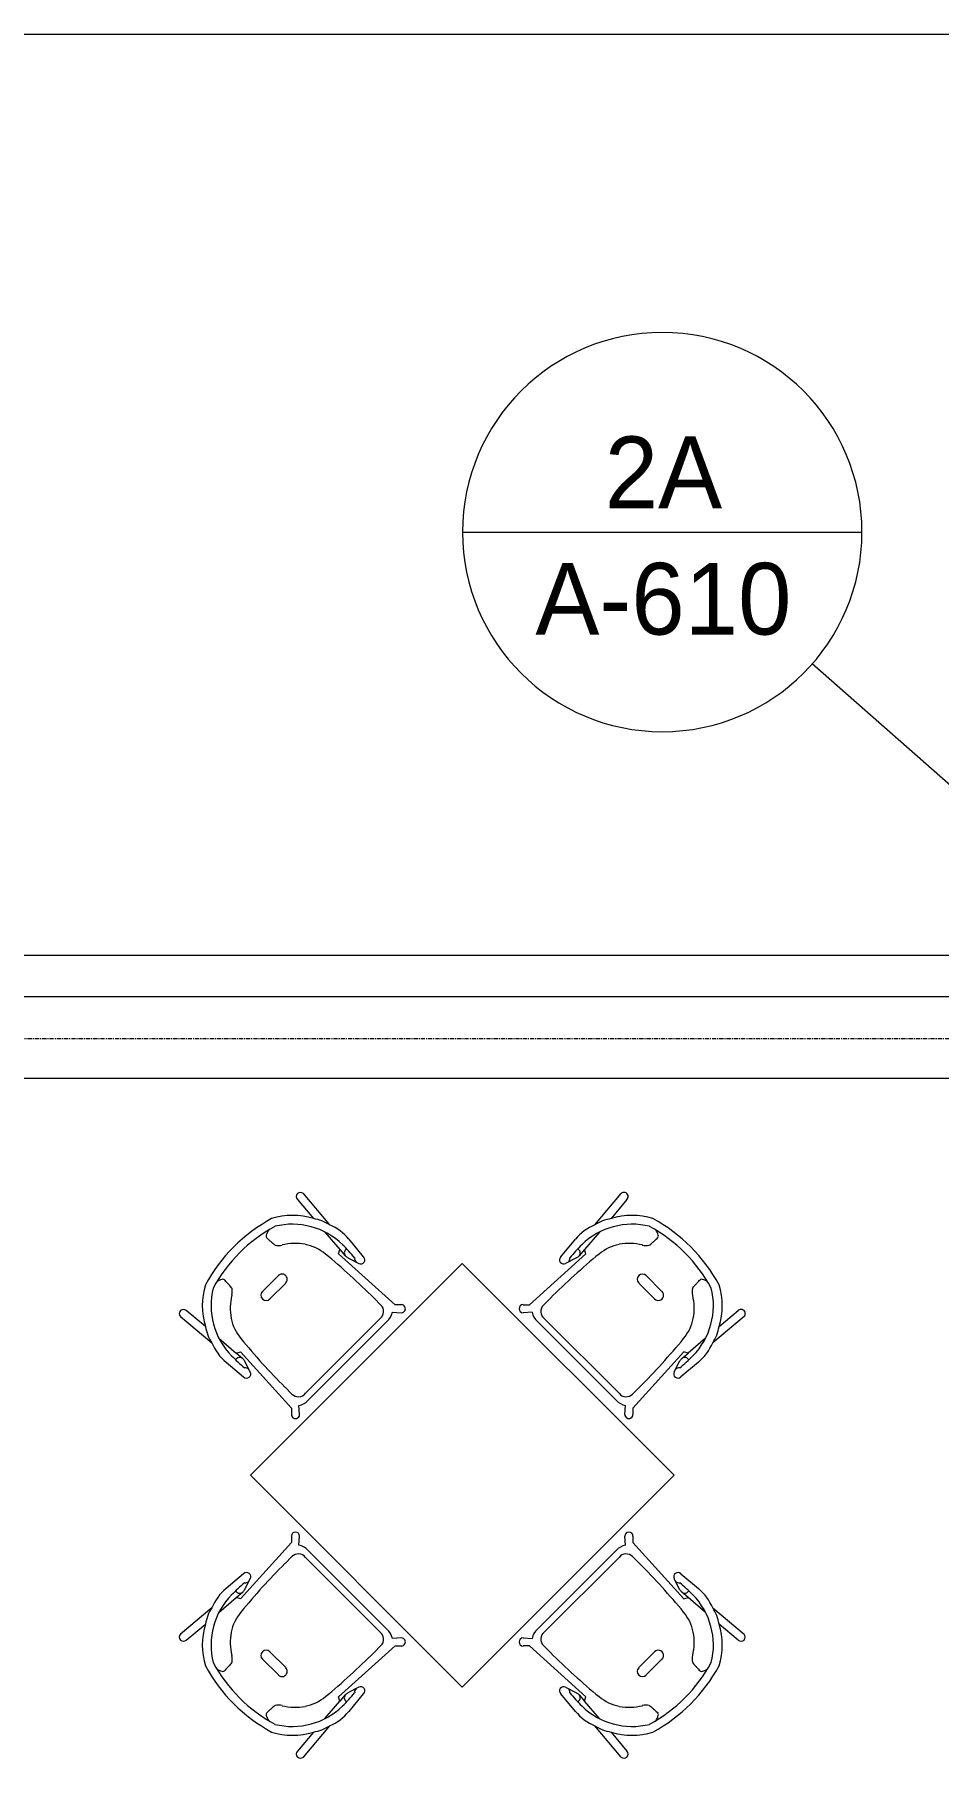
# Model space of a CAD drawing. Header units: inches. Extents: x 23906 to 26777, y -23220 to -20467.
# Drawn here: x 26146.5 to 26255.1, y -22456.9 to -22248.8 of the extents above; entities that cross this region are included whole.
import ezdxf

# ---------------------------------------------------------------- set-up
doc = ezdxf.new("R2010")
doc.units = ezdxf.units.IN
doc.header["$MEASUREMENT"] = 0
doc.linetypes.add('Grid Line 1_2_', pattern=[0.875, 0.5, -0.125, 0.125, -0.125])
for name, color, linetype, lineweight in [('A-ANNO-SYMB', 150, 'Continuous', 9), ('A-AREA', 32, 'Continuous', 140), ('G-ANNO-SYMB', 111, 'Continuous', 9), ('I-FURN', 30, 'Continuous', 20), ('S-GRID', 1, 'Continuous', 9)]:
    doc.layers.add(name, color=color, linetype=linetype, lineweight=lineweight)
doc.styles.add('Century Gothic', font='GOTHIC.TTF', dxfattribs={"height": 8.622671})

# ---------------------------------------------------------------- blocks, each defined once
blk = doc.blocks.new('Falcon 7700 Series Pedestal Base - 36_ Square Top x 30_ - Wheelchair Height-460525-Enlarged First Floor Plan _East_')
at = {"layer": 'I-FURN', "color": 43, "lineweight": 13}
for p, q in [((18, 18), (-18, 18)), ((-18, 18), (-18, -18)), ((18, -18), (18, 18)), ((-18, -18), (18, -18))]:
    blk.add_line(p, q, dxfattribs=at)
blk = doc.blocks.new('HermanMiller_Collection_Air-Chair_SideChair_Arms - Arms-457867-Enlarged First Floor Plan _East_')
at = {"layer": 'I-FURN', "color": 43, "lineweight": 13}
for p, q in [((-3.55, 10.02), (-8.45, 10.45)), ((2.04, 10.2), (-0.69, 10.45)), ((-8.45, 9.45), (-5.47, 9.18)), ((-3.35, 9.02), (-0.6, 8.8)), ((-0.34, 8.32), (-0.6, 8.8)), ((-0.6, 8.8), (0.38, 8.73)), ((8.79, 8.8), (-0.34, 8.32)), ((0.77, 8.78), (2.2, 9.22)), ((9.32, 9.33), (8.79, 8.8)), ((9.17, 7.94), (10.01, 8.64)), ((6.45, 7.57), (7.62, 7.57)), ((8.7, 6.35), (8.7, -6.35)), ((9.52, -6.69), (9.52, 6.69)), ((-3.6, 1.35), (-3.6, -1.35)), ((-2.35, -1.35), (-2.35, 1.35)), ((6.45, -7.57), (7.62, -7.57)), ((10.01, -8.64), (9.17, -7.94)), ((-5.47, -9.18), (-8.45, -9.45)), ((-8.45, -10.45), (-3.55, -10.02)), ((-3.35, -9.02), (-0.6, -8.8)), ((-0.69, -10.45), (2.04, -10.2)), ((-0.6, -8.8), (-0.34, -8.32)), ((0.38, -8.73), (-0.6, -8.8)), ((-0.34, -8.32), (8.79, -8.8)), ((2.2, -9.22), (0.77, -8.78)), ((8.79, -8.8), (9.32, -9.33))]:
    blk.add_line(p, q, dxfattribs=at)
for centre, radius, start, end in [((-8.45, 9.95), 0.5, 90, 270), ((-1.25, 4.41), 6.06, 84.7201, 112.311), ((-1.51, 1.66), 8.5, 117.7851, 152.2149), ((-0.65, 0.76), 8.69, 90.7893, 148.9202), ((-2.46, 4.97), 5.17, 102.2096, 125.548), ((-0.51, -9.88), 19.32, 84.4222, 90.7893), ((0.44, 9.26), 0.53, 159.7405, 262.7198), ((0.45, 9.65), 0.924, 265.6115, 290.3639), ((1.81, 9.64), 0.521, 212.9555, 275.0445), ((2.06, 9.7), 0.499, 287, 91.3054), ((9.66, 8.99), 0.49, 315, 135), ((-0.23, 0.83), 6.63, 124.5004, 148.6439), ((-0.92, 1.66), 5.55, 95.4677, 123.4626), ((6.58, -76.67), 84.24, 90.0911, 95.4677), ((7.62, 6.48), 1.09, 353.2467, 90.0911), ((7.56, 6.82), 1.97, 356.1033, 34.6542), ((9.93, 0), 19.77, 163.4787, 196.5213), ((9.93, 0), 18.77, 163.7855, 196.2145), ((-7.66, 5.36), 2.08, 305.4968, 328.6439), ((-2.98, 1.35), 0.625, 360, 180), ((-2.98, -1.35), 0.625, 180, 360), ((-7.66, -5.36), 2.08, 31.3561, 54.5032), ((-1.51, -1.66), 8.5, 207.7851, 242.2149), ((-0.65, -0.76), 8.69, 211.0798, 269.2107), ((-0.23, -0.83), 6.63, 211.3561, 235.4996), ((-0.92, -1.66), 5.55, 236.5374, 264.5323), ((6.58, 76.67), 84.24, 264.5323, 269.9089), ((7.62, -6.48), 1.09, 269.9089, 6.7533), ((7.56, -6.82), 1.97, 325.3458, 3.8967), ((-8.45, -9.95), 0.5, 90, 270), ((-2.46, -4.97), 5.17, 234.452, 257.7904), ((-1.25, -4.41), 6.06, 247.689, 275.2799), ((-0.51, 9.88), 19.32, 269.2107, 275.5778), ((0.44, -9.26), 0.53, 97.2802, 200.2595), ((0.45, -9.65), 0.924, 69.6361, 94.3885), ((1.81, -9.64), 0.521, 84.9555, 147.0445), ((2.06, -9.7), 0.499, 268.6946, 73), ((9.66, -8.99), 0.49, 225, 45)]:
    blk.add_arc(centre, radius, start, end, dxfattribs=at)
for centre, major_axis, ratio, start_param, end_param in [((-7.46, 6.92), (0.03, 3.66), 0.320235, 2.34328, 2.536765), ((-7.87, 5.38), (-0.03, 1.79), 0.298783, 2.522217, 3.153947), ((-7.46, -6.92), (-0.03, 3.66), 0.320235, 0.604828, 0.798312), ((-7.87, -5.38), (0.03, 1.79), 0.298783, 6.270831, 6.902561)]:
    blk.add_ellipse(centre, major_axis=major_axis, ratio=ratio, start_param=start_param, end_param=end_param, dxfattribs=at)
for points in [[(-6.45, 3.67), (-6.52, 3.66), (-6.67, 3.64), (-6.9, 3.62), (-7.13, 3.61), (-7.4, 3.6), (-7.65, 3.59), (-7.83, 3.59)], [(-6.45, -3.67), (-6.52, -3.66), (-6.67, -3.64), (-6.9, -3.62), (-7.13, -3.61), (-7.4, -3.6), (-7.65, -3.59), (-7.83, -3.59)]]:
    blk.add_open_spline(points, degree=3, knots=[-1, -1, -1, -1, -0.75, -0.5, -0.375, -0.25, 0, 0, 0, 0], dxfattribs=at)
blk = doc.blocks.new('HermanMiller_Collection_Air-Chair_SideChair_Arms - Arms-460524-Enlarged First Floor Plan _East_')
at = {"layer": 'I-FURN', "color": 43, "lineweight": 13}
for p, q in [((-8.45, 10.45), (-3.55, 10.02)), ((-0.69, 10.45), (2.04, 10.2)), ((-5.47, 9.18), (-8.45, 9.45)), ((-3.35, 9.02), (-0.6, 8.8)), ((-0.6, 8.8), (-0.34, 8.32)), ((0.38, 8.73), (-0.6, 8.8)), ((-0.34, 8.32), (8.79, 8.8)), ((2.2, 9.22), (0.77, 8.78)), ((8.79, 8.8), (9.32, 9.33)), ((10.01, 8.64), (9.17, 7.94)), ((6.45, 7.57), (7.62, 7.57)), ((8.7, -6.35), (8.7, 6.35)), ((9.52, 6.69), (9.52, -6.69)), ((-3.6, -1.35), (-3.6, 1.35)), ((-2.35, 1.35), (-2.35, -1.35)), ((6.45, -7.57), (7.62, -7.57)), ((9.17, -7.94), (10.01, -8.64)), ((-8.45, -9.45), (-5.47, -9.18)), ((-3.55, -10.02), (-8.45, -10.45)), ((-3.35, -9.02), (-0.6, -8.8)), ((2.04, -10.2), (-0.69, -10.45)), ((-0.34, -8.32), (-0.6, -8.8)), ((-0.6, -8.8), (0.38, -8.73)), ((8.79, -8.8), (-0.34, -8.32)), ((0.77, -8.78), (2.2, -9.22)), ((9.32, -9.33), (8.79, -8.8))]:
    blk.add_line(p, q, dxfattribs=at)
for centre, radius, start, end in [((-8.45, 9.95), 0.5, 90, 270), ((-1.25, 4.41), 6.06, 84.7201, 112.311), ((-1.51, 1.66), 8.5, 117.7851, 152.2149), ((-0.65, 0.76), 8.69, 90.7893, 148.9202), ((-2.46, 4.97), 5.17, 102.2096, 125.548), ((-0.51, -9.88), 19.32, 84.4222, 90.7893), ((0.44, 9.26), 0.53, 159.7405, 262.7198), ((0.45, 9.65), 0.924, 265.6115, 290.3639), ((1.81, 9.64), 0.521, 212.9555, 275.0445), ((2.06, 9.7), 0.499, 287, 91.3054), ((9.66, 8.99), 0.49, 315, 135), ((-0.23, 0.83), 6.63, 124.5004, 148.6439), ((-0.92, 1.66), 5.55, 95.4677, 123.4626), ((6.58, -76.67), 84.24, 90.0911, 95.4677), ((7.62, 6.48), 1.09, 353.2467, 90.0911), ((7.56, 6.82), 1.97, 356.1033, 34.6542), ((9.93, 0), 19.77, 163.4787, 196.5213), ((9.93, 0), 18.77, 163.7855, 196.2145), ((-7.66, 5.36), 2.08, 305.4968, 328.6439), ((-2.98, 1.35), 0.625, 0, 180), ((-2.98, -1.35), 0.625, 180, 0), ((-7.66, -5.36), 2.08, 31.3561, 54.5032), ((-1.51, -1.66), 8.5, 207.7851, 242.2149), ((-0.65, -0.76), 8.69, 211.0798, 269.2107), ((-0.23, -0.83), 6.63, 211.3561, 235.4996), ((-0.92, -1.66), 5.55, 236.5374, 264.5323), ((6.58, 76.67), 84.24, 264.5323, 269.9089), ((7.62, -6.48), 1.09, 269.9089, 6.7533), ((7.56, -6.82), 1.97, 325.3458, 3.8967), ((-8.45, -9.95), 0.5, 90, 270), ((-2.46, -4.97), 5.17, 234.452, 257.7904), ((-1.25, -4.41), 6.06, 247.689, 275.2799), ((-0.51, 9.88), 19.32, 269.2107, 275.5778), ((0.44, -9.26), 0.53, 97.2802, 200.2595), ((0.45, -9.65), 0.924, 69.6361, 94.3885), ((1.81, -9.64), 0.521, 84.9555, 147.0445), ((2.06, -9.7), 0.499, 268.6946, 73), ((9.66, -8.99), 0.49, 225, 45)]:
    blk.add_arc(centre, radius, start, end, dxfattribs=at)
for centre, major_axis, ratio, start_param, end_param in [((-7.46, 6.92), (0.03, 3.66), 0.320235, 2.34328, 2.536765), ((-7.87, 5.38), (-0.03, 1.79), 0.298783, 2.522217, 3.153947), ((-7.46, -6.92), (-0.03, 3.66), 0.320235, 0.604828, 0.798312), ((-7.87, -5.38), (0.03, 1.79), 0.298783, 6.270831, 6.902561)]:
    blk.add_ellipse(centre, major_axis=major_axis, ratio=ratio, start_param=start_param, end_param=end_param, dxfattribs=at)
for points in [[(-6.45, 3.67), (-6.52, 3.66), (-6.67, 3.64), (-6.9, 3.62), (-7.13, 3.61), (-7.4, 3.6), (-7.65, 3.59), (-7.83, 3.59)], [(-6.45, -3.67), (-6.52, -3.66), (-6.67, -3.64), (-6.9, -3.62), (-7.13, -3.61), (-7.4, -3.6), (-7.65, -3.59), (-7.83, -3.59)]]:
    blk.add_open_spline(points, degree=3, knots=[-1, -1, -1, -1, -0.75, -0.5, -0.375, -0.25, 0, 0, 0, 0], dxfattribs=at)
blk = doc.blocks.new('Floor Plan - Callout Head-19020-Enlarged First Floor Plan _East_')
at = {"layer": 'A-ANNO-SYMB'}
blk.add_line((-0.25, 0), (0.25, 0), dxfattribs=at)
for start, end in [(360, 180), (180, 360)]:
    blk.add_arc((0, 0), 0.25, start, end, dxfattribs=at)

msp = doc.modelspace()

# ---------------------------------------------------------------- linework, layer by layer
at = {"layer": 'A-ANNO-SYMB'}
msp.add_line((26261.255, -22343.25556), (26239.94588, -22324.49972), dxfattribs=at)
at = {"layer": 'A-AREA', "color": 43, "lineweight": 13}
msp.add_line((25850.01523, -22364.49031), (26273.39023, -22364.49031), dxfattribs=at)
at = {"layer": 'G-ANNO-SYMB'}
for p, q in [((26314.63338, -22248.83309), (23915.51991, -22248.83309)), ((26490.38628, -22374.35697), (23919.06178, -22374.35697))]:
    msp.add_line(p, q, dxfattribs=at)
at = {"layer": 'S-GRID', "linetype": 'Grid Line 1_2_'}
for p, q in [((26709.53565, -22359.55281), (24012.51838, -22359.55281)), ((26583.90261, -22359.55281), (24012.51838, -22359.55281)), ((26661.53565, -22369.55281), (24012.51838, -22369.55281))]:
    msp.add_line(p, q, dxfattribs=at)

# ---------------------------------------------------------------- block references
at = {"layer": 'A-ANNO-SYMB', "xscale": 95.99999999999994, "yscale": 95.99999999999994, "zscale": 95.99999999999994}
msp.add_blockref('Floor Plan - Callout Head-19020-Enlarged First Floor Plan _East_', (26221.93036, -22308.64283), dxfattribs=at)
at = {"layer": 'I-FURN', "color": 43, "lineweight": 13}
for name, p, rotation in [('HermanMiller_Collection_Air-Chair_SideChair_Arms - Arms-457867-Enlarged First Floor Plan _East_', (26177.38222, -22401.54671), 314.9999999999997), ('HermanMiller_Collection_Air-Chair_SideChair_Arms - Arms-460524-Enlarged First Floor Plan _East_', (26218.39442, -22401.54671), 224.9999999999995), ('Falcon 7700 Series Pedestal Base - 36_ Square Top x 30_ - Wheelchair Height-460525-Enlarged First Floor Plan _East_', (26197.88832, -22422.05281), 314.9999999999997), ('HermanMiller_Collection_Air-Chair_SideChair_Arms - Arms-457867-Enlarged First Floor Plan _East_', (26177.38222, -22442.55891), 44.99999999999943), ('HermanMiller_Collection_Air-Chair_SideChair_Arms - Arms-460524-Enlarged First Floor Plan _East_', (26218.39442, -22442.55891), 134.9999999999997)]:
    msp.add_blockref(name, p, dxfattribs=dict(at, rotation=rotation))

# ---------------------------------------------------------------- texts
at = {"layer": 'A-ANNO-SYMB', "char_height": 8.622671, "attachment_point": 2, "line_spacing_factor": 0.984117, "style": 'Century Gothic'}
for s, insert, width in [('2A', (26222.06878, -22297.15216), 18.468), ('A-610', (26222.06878, -22312.34442), 38.88)]:
    msp.add_mtext(s, dxfattribs=dict(at, insert=insert, width=width))

doc.saveas('drawing.dxf')
